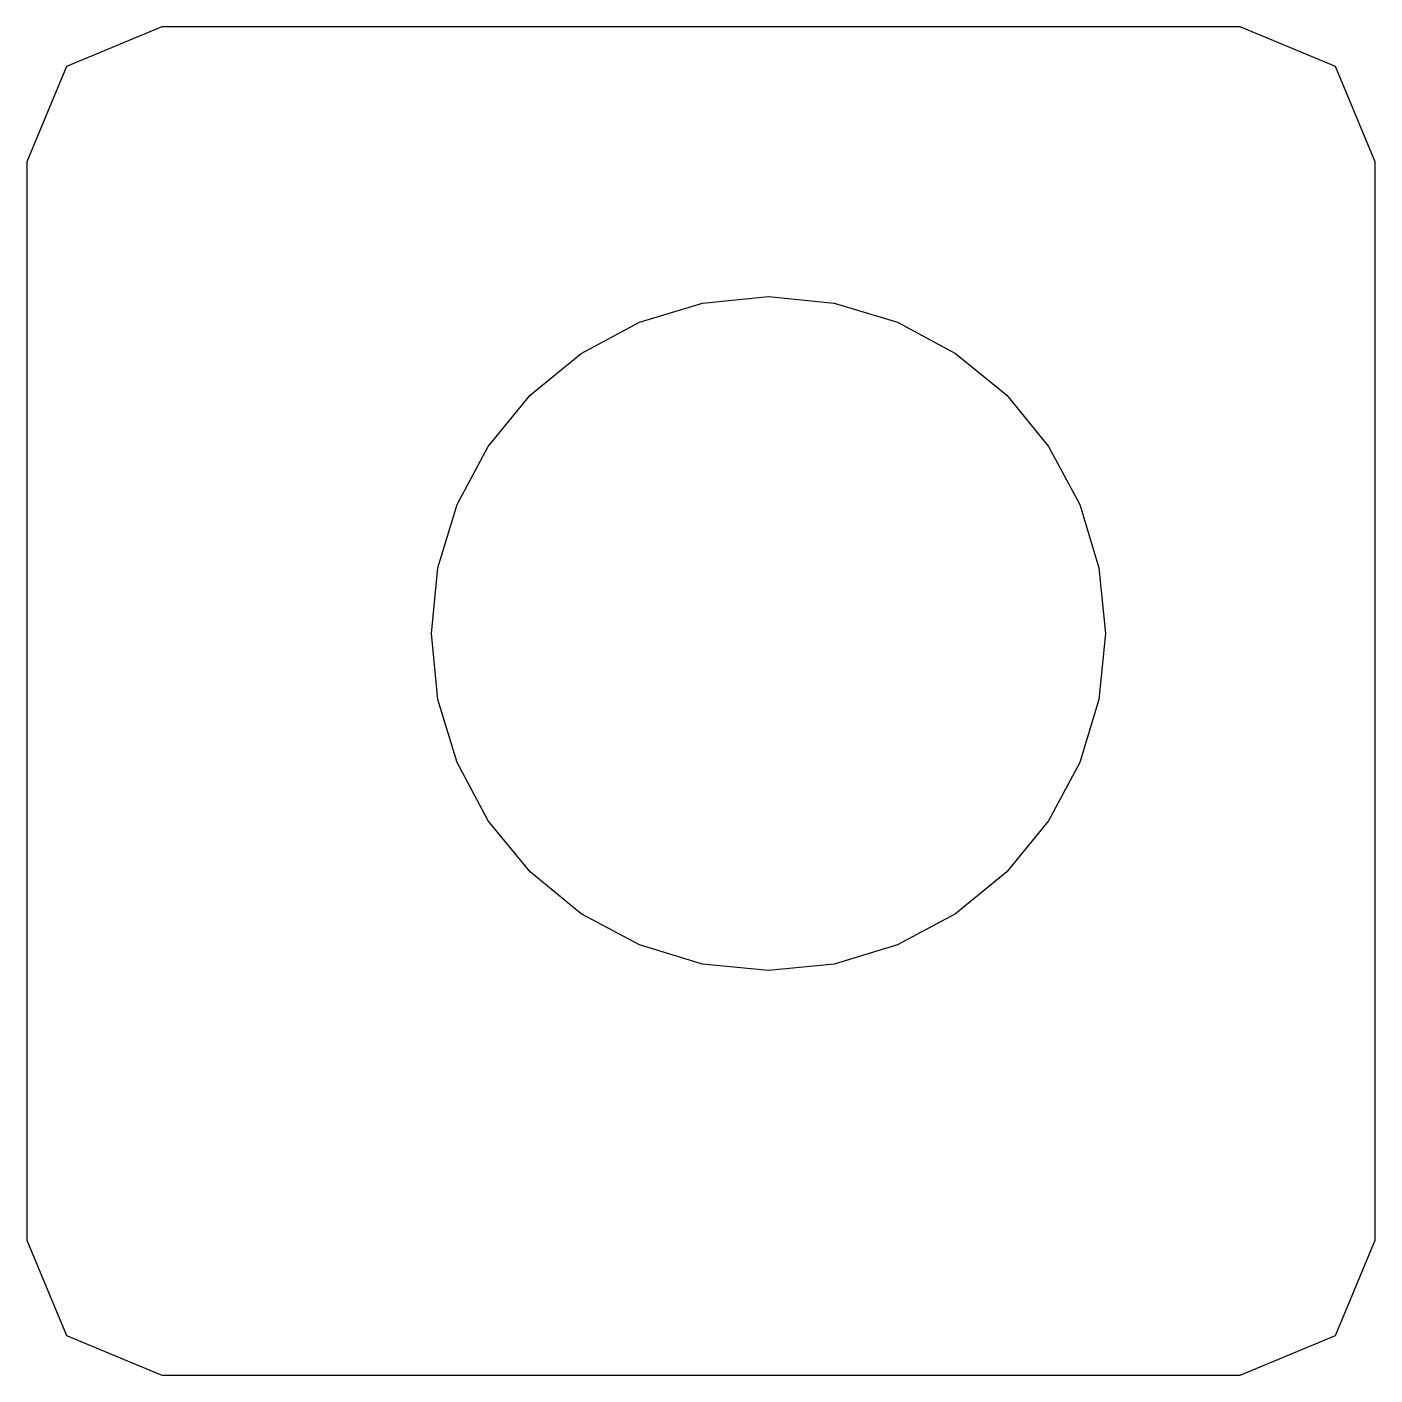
# Model space of a CAD drawing. Header units: metres. Extents: x 0 to 20, y 0 to 20.
import ezdxf

# ---------------------------------------------------------------- set-up
doc = ezdxf.new("R2010")
doc.units = ezdxf.units.M

msp = doc.modelspace()

# ---------------------------------------------------------------- linework, layer by layer
for p, q in [((2, 20), (0.585785, 19.4142)), ((18, 20), (2, 20)), ((19.4142, 19.4142), (18, 20)), ((0.585785, 19.4142), (0, 18)), ((20, 18), (19.4142, 19.4142)), ((0, 18), (0, 2)), ((20, 2), (20, 18)), ((10.0245, 15.9039), (11, 16)), ((11, 16), (11.9754, 15.9039)), ((9.08658, 15.6194), (10.0245, 15.9039)), ((11.9754, 15.9039), (12.9134, 15.6194)), ((8.22214, 15.1573), (9.08658, 15.6194)), ((12.9134, 15.6194), (13.7778, 15.1573)), ((7.46446, 14.5355), (8.22214, 15.1573)), ((13.7778, 15.1573), (14.5355, 14.5355)), ((6.84265, 13.7778), (7.46446, 14.5355)), ((14.5355, 14.5355), (15.1573, 13.7778)), ((6.3806, 12.9134), (6.84265, 13.7778)), ((15.1573, 13.7778), (15.6194, 12.9134)), ((6.09607, 11.9754), (6.3806, 12.9134)), ((15.6194, 12.9134), (15.9039, 11.9754)), ((6, 11), (6.09607, 11.9754)), ((15.9039, 11.9754), (16, 11)), ((6.09607, 10.0245), (6, 11)), ((16, 11), (15.9039, 10.0245)), ((6.3806, 9.08658), (6.09607, 10.0245)), ((15.9039, 10.0245), (15.6194, 9.08658)), ((6.84265, 8.22214), (6.3806, 9.08658)), ((15.6194, 9.08658), (15.1573, 8.22214)), ((7.46446, 7.46446), (6.84265, 8.22214)), ((15.1573, 8.22214), (14.5355, 7.46446)), ((8.22214, 6.84265), (7.46446, 7.46446)), ((14.5355, 7.46446), (13.7778, 6.84265)), ((9.08658, 6.3806), (8.22214, 6.84265)), ((13.7778, 6.84265), (12.9134, 6.3806)), ((10.0245, 6.09607), (9.08658, 6.3806)), ((12.9134, 6.3806), (11.9754, 6.09607)), ((11, 6), (10.0245, 6.09607)), ((11.9754, 6.09607), (11, 6)), ((0, 2), (0.585785, 0.585785)), ((19.4142, 0.585785), (20, 2)), ((0.585785, 0.585785), (2, 0)), ((18, 0), (19.4142, 0.585785)), ((2, 0), (18, 0))]:
    msp.add_line(p, q)

doc.saveas('drawing.dxf')
